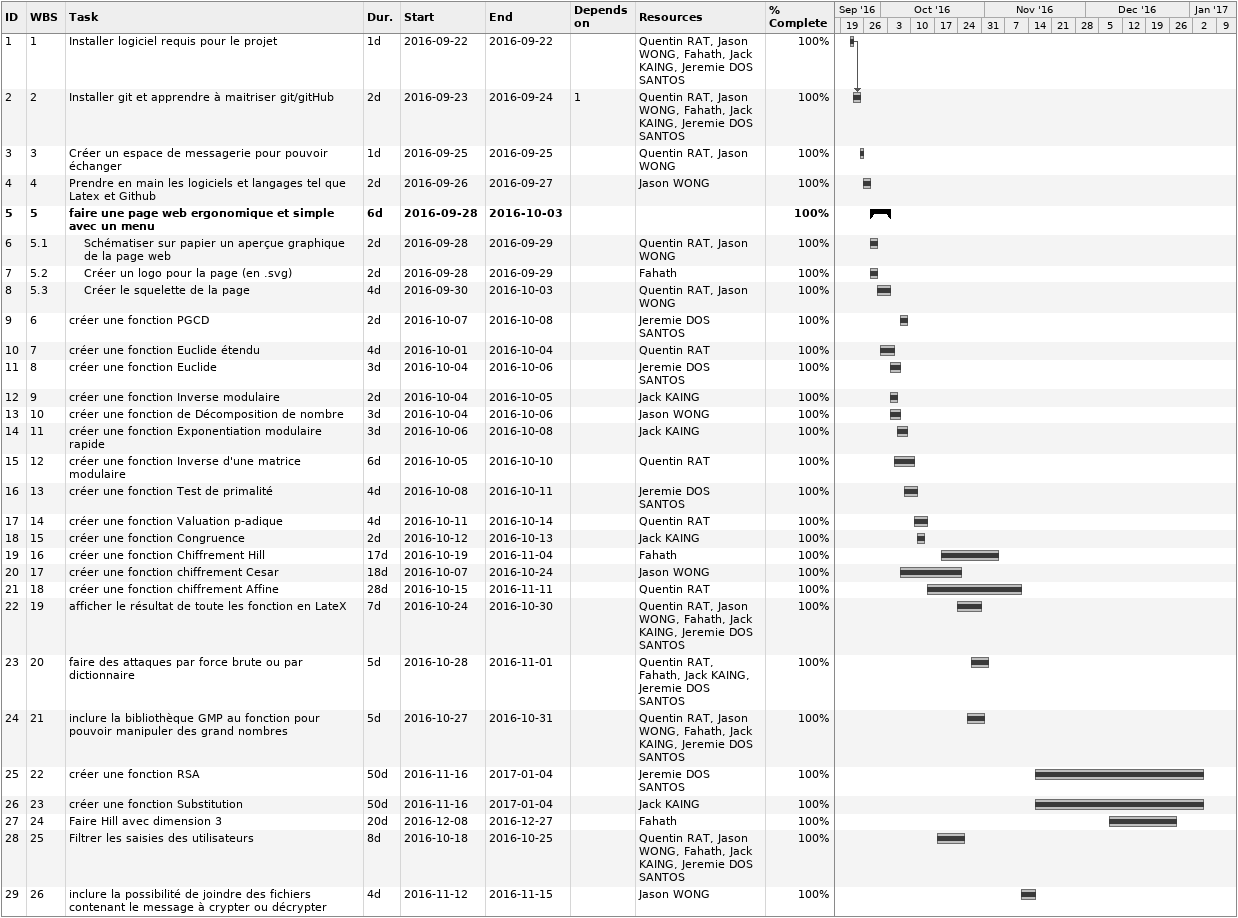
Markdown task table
| ID | WBS | Task | Duration | Start | Finish | Predecessors | Resources | % complete |
|---|---|---|---|---|---|---|---|---|
| 1 | 1 | Installer logiciel requis pour le projet | 1d | 2016-09-22 | 2016-09-22 |  | Quentin RAT, Jason WONG, Fahath, Jack KAING, Jeremie DOS SANTOS | 100 |
| 2 | 2 | Installer git et apprendre à maitriser git/gitHub | 2d | 2016-09-23 | 2016-09-24 | 1 | Quentin RAT, Jason WONG, Fahath, Jack KAING, Jeremie DOS SANTOS | 100 |
| 3 | 3 | Créer un espace de messagerie pour pouvoir échanger | 1d | 2016-09-25 | 2016-09-25 |  | Quentin RAT, Jason WONG | 100 |
| 4 | 4 | Prendre en main les logiciels et langages tel que Latex et Github | 2d | 2016-09-26 | 2016-09-27 |  | Jason WONG | 100 |
| 5 | 5 | **faire une page web ergonomique et simple avec un menu** | 6d | 2016-09-28 | 2016-10-03 |  |  | 100 |
| 6 | 5.1 | Schématiser sur papier un aperçue graphique de la page web | 2d | 2016-09-28 | 2016-09-29 |  | Quentin RAT, Jason WONG | 100 |
| 7 | 5.2 | Créer un logo pour la page (en .svg) | 2d | 2016-09-28 | 2016-09-29 |  | Fahath | 100 |
| 8 | 5.3 | Créer le squelette de la page | 4d | 2016-09-30 | 2016-10-03 |  | Quentin RAT, Jason WONG | 100 |
| 9 | 6 | créer une fonction PGCD | 2d | 2016-10-07 | 2016-10-08 |  | Jeremie DOS SANTOS | 100 |
| 10 | 7 | créer une fonction Euclide étendu | 4d | 2016-10-01 | 2016-10-04 |  | Quentin RAT | 100 |
| 11 | 8 | créer une fonction Euclide | 3d | 2016-10-04 | 2016-10-06 |  | Jeremie DOS SANTOS | 100 |
| 12 | 9 | créer une fonction Inverse modulaire | 2d | 2016-10-04 | 2016-10-05 |  | Jack KAING | 100 |
| 13 | 10 | créer une fonction de Décomposition de nombre | 3d | 2016-10-04 | 2016-10-06 |  | Jason WONG | 100 |
| 14 | 11 | créer une fonction Exponentiation modulaire rapide | 3d | 2016-10-06 | 2016-10-08 |  | Jack KAING | 100 |
| 15 | 12 | créer une fonction Inverse d'une matrice modulaire | 6d | 2016-10-05 | 2016-10-10 |  | Quentin RAT | 100 |
| 16 | 13 | créer une fonction Test de primalité | 4d | 2016-10-08 | 2016-10-11 |  | Jeremie DOS SANTOS | 100 |
| 17 | 14 | créer une fonction Valuation p-adique | 4d | 2016-10-11 | 2016-10-14 |  | Quentin RAT | 100 |
| 18 | 15 | créer une fonction Congruence | 2d | 2016-10-12 | 2016-10-13 |  | Jack KAING | 100 |
| 19 | 16 | créer une fonction Chiffrement Hill | 17d | 2016-10-19 | 2016-11-04 |  | Fahath | 100 |
| 20 | 17 | créer une fonction chiffrement Cesar | 18d | 2016-10-07 | 2016-10-24 |  | Jason WONG | 100 |
| 21 | 18 | créer une fonction chiffrement Affine | 28d | 2016-10-15 | 2016-11-11 |  | Quentin RAT | 100 |
| 22 | 19 | afficher le résultat de toute les fonction en LateX | 7d | 2016-10-24 | 2016-10-30 |  | Quentin RAT, Jason WONG, Fahath, Jack KAING, Jeremie DOS SANTOS | 100 |
| 23 | 20 | faire des attaques par force brute ou par dictionnaire | 5d | 2016-10-28 | 2016-11-01 |  | Quentin RAT, Fahath, Jack KAING, Jeremie DOS SANTOS | 100 |
| 24 | 21 | inclure la bibliothèque GMP au fonction pour pouvoir manipuler des grand nombres | 5d | 2016-10-27 | 2016-10-31 |  | Quentin RAT, Jason WONG, Fahath, Jack KAING, Jeremie DOS SANTOS | 100 |
| 25 | 22 | créer une fonction RSA | 50d | 2016-11-16 | 2017-01-04 |  | Jeremie DOS SANTOS | 100 |
| 26 | 23 | créer une fonction Substitution | 50d | 2016-11-16 | 2017-01-04 |  | Jack KAING | 100 |
| 27 | 24 | Faire Hill avec dimension 3 | 20d | 2016-12-08 | 2016-12-27 |  | Fahath | 100 |
| 28 | 25 | Filtrer les saisies des utilisateurs | 8d | 2016-10-18 | 2016-10-25 |  | Quentin RAT, Jason WONG, Fahath, Jack KAING, Jeremie DOS SANTOS | 100 |
| 29 | 26 | inclure la possibilité de joindre des fichiers contenant le message à crypter ou décrypter | 4d | 2016-11-12 | 2016-11-15 |  | Jason WONG | 100 |
